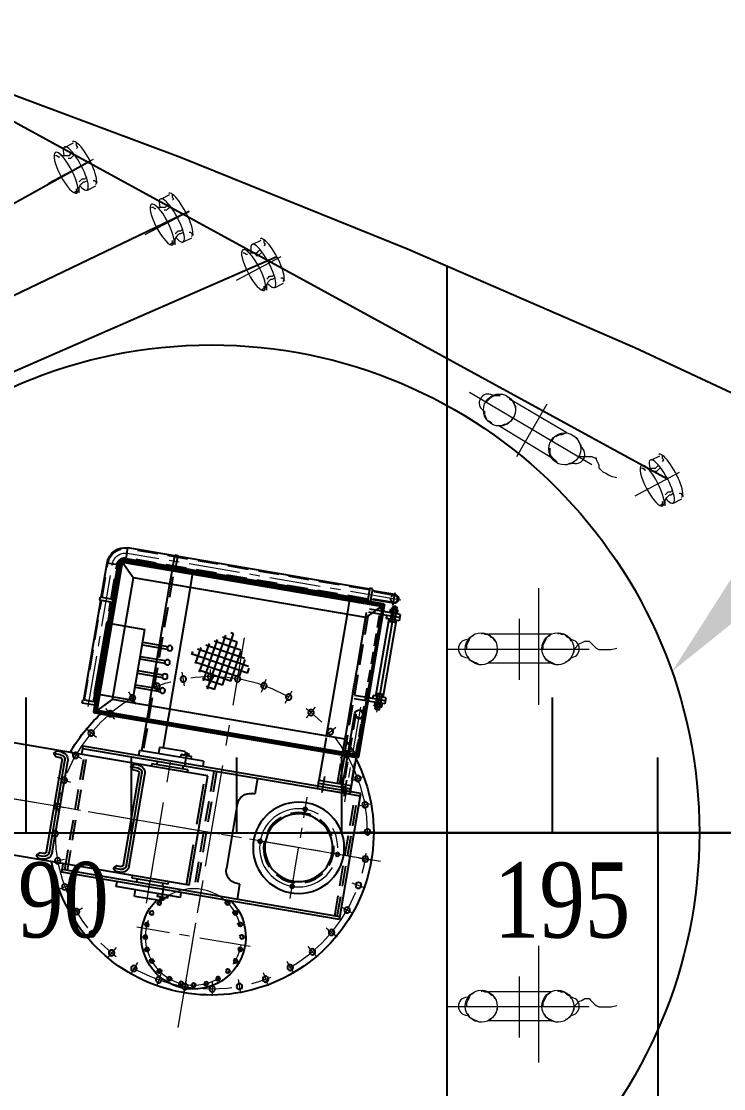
# Model space of a CAD drawing. Header units: millimetres. Extents: x -4 to 3776, y -4 to 4079.
# Drawn here: x 660.21 to 683.56, y 209.86 to 245.36 of the extents above; entities that cross this region are included whole.
import ezdxf
from ezdxf import colors
from ezdxf.entities.mleader import LeaderData, LeaderLine
from ezdxf.math import Vec2, Vec3

# ---------------------------------------------------------------- set-up
doc = ezdxf.new("R2010")
doc.units = ezdxf.units.MM
for name, pattern in [('ACAD_ISO04W100', [30, 24, -3, 0, -3]), ('CENTER', [2, 1.25, -0.25, 0.25, -0.25]), ('DASHDOT', [1, 0.5, -0.25, 0, -0.25]), ('DASHED', [0.75, 0.5, -0.25])]:
    doc.linetypes.add(name, pattern=pattern)
for name, color, linetype in [('1轮廓实线层', 7, 'Continuous'), ('2细线层', 4, 'Continuous'), ('4虚线层', 6, 'DASHED'), ('5剖面线层', 2, 'Continuous'), ('BK_kedu', 255, 'Continuous'), ('CENTER', 1, 'DASHDOT'), ('EDGE', 7, 'Continuous'), ('FP', 7, 'Continuous'), ('PDF_CHAINLOCKER', 7, 'Continuous'), ('PDF_FURN', 7, 'Continuous'), ('PDF_piece', 7, 'Continuous'), ('PDF_TEXT', 7, 'Continuous'), ('ROTATEDREFERENCEFRAME', 7, 'Continuous')]:
    doc.layers.add(name, color=color, linetype=linetype)
doc.layers.add('3中心线层', color=2, linetype='CENTER', lineweight=13)
doc.layers.add('刻度', color=3, linetype='ACAD_ISO04W100', lineweight=13)
doc.styles.add('ROMANC', font='ROMANC.shx', dxfattribs={"width": 0.8, "bigfont": 'HZDX.shx'})
doc.styles.get("Standard").update_dxf_attribs({"font": 'arial.ttf'})

# ---------------------------------------------------------------- blocks, each defined once
blk = doc.blocks.new('dfs')
at = {"layer": '5剖面线层'}
h = blk.add_hatch(dxfattribs=at)
h.set_pattern_fill('ANSI31', color=3, scale=3.18797e-05, style=0)
h.set_pattern_definition([(135, (-1338.20327465, -155.94543307), (7.1571966e-05, 7.1571966e-05), [])])
h.paths.add_polyline_path([(-1343.438, -153.262), (-1343.438, -153.281), (-1343.457, -153.281, -0.414214)])
h = blk.add_hatch(dxfattribs=at)
h.set_pattern_fill('ANSI31', color=3, scale=3.18797e-05, style=0)
h.set_pattern_definition([(45, (-1345.42696202, -155.94543307), (-7.1571966e-05, 7.1571966e-05), [])])
h.paths.add_polyline_path([(-1340.192, -153.262), (-1340.192, -153.281), (-1340.173, -153.281, 0.414214)])
h = blk.add_hatch(dxfattribs=at)
h.set_pattern_fill('ANSI37', color=3, scale=0.637594, angle=35.8214, style=0)
h.set_pattern_definition([(279.17856, (-1352.10149, -144.12499), (-0.0786788, -0.01271297), []), (189.17856, (-1352.10149, -144.12499), (-0.01271297, 0.0786788), [])])
h.paths.add_polyline_path([(-1341.517, -154.686), (-1341.98, -154.352), (-1341.681, -153.913), (-1341.218, -154.247)])
h = blk.add_hatch(dxfattribs=at)
h.set_pattern_fill('ANSI31', color=3, scale=3.18797e-05, style=0)
h.set_pattern_definition([(225, (-1338.20327465, -152.49039287), (7.1571966e-05, -7.1571966e-05), [])])
h.paths.add_polyline_path([(-1343.438, -155.174), (-1343.438, -155.155), (-1343.457, -155.155, 0.414214)])
h = blk.add_hatch(dxfattribs=at)
h.set_pattern_fill('ANSI31', color=3, scale=3.18797e-05, style=0)
h.set_pattern_definition([(315, (-1345.42696202, -152.49039287), (-7.1571966e-05, -7.1571966e-05), [])])
h.paths.add_polyline_path([(-1340.192, -155.174), (-1340.192, -155.155), (-1340.173, -155.155, -0.414214)])
at = {"color": 3}
for p, q in [((-1343.559, -153.128), (-1343.282, -153.128)), ((-1343.282, -153.102), (-1343.243, -153.102)), ((-1343.282, -153.262), (-1343.282, -153.102)), ((-1343.243, -153.102), (-1343.243, -153.262)), ((-1343.243, -153.115), (-1340.247, -153.115)), ((-1340.827, -153.102), (-1340.865, -153.102)), ((-1340.865, -153.115), (-1340.865, -153.102)), ((-1340.827, -153.115), (-1340.827, -153.102)), ((-1340.247, -153.249), (-1340.247, -153.115)), ((-1343.559, -153.236), (-1343.282, -153.236)), ((-1343.457, -153.281), (-1340.18, -153.281)), ((-1343.438, -153.262), (-1340.202, -153.262)), ((-1343.419, -153.3), (-1340.212, -153.3)), ((-1343.243, -153.249), (-1340.247, -153.249)), ((-1340.865, -153.262), (-1340.865, -153.249)), ((-1340.827, -153.262), (-1340.827, -153.249)), ((-1340.192, -153.281), (-1340.374, -153.462)), ((-1340.161, -153.765), (-1340.161, -153.335)), ((-1340.027, -153.335), (-1340.161, -153.335)), ((-1340.027, -153.765), (-1340.027, -153.335)), ((-1343.256, -153.462), (-1340.374, -153.462)), ((-1340.374, -154.973), (-1340.374, -153.462)), ((-1340.173, -153.765), (-1340.014, -153.765)), ((-1340.173, -153.803), (-1340.014, -153.803)), ((-1340.161, -155.04), (-1340.161, -153.803)), ((-1340.027, -155.04), (-1340.027, -153.803)), ((-1340.014, -153.803), (-1340.014, -153.765)), ((-1343.431, -155.595), (-1343.431, -154.645)), ((-1343.323, -155.595), (-1343.323, -154.645)), ((-1343.256, -154.973), (-1340.374, -154.973)), ((-1340.192, -155.155), (-1340.374, -154.973)), ((-1340.173, -155.04), (-1340.014, -155.04)), ((-1340.014, -155.079), (-1340.014, -155.04)), ((-1343.457, -155.155), (-1343.438, -155.155)), ((-1343.438, -155.155), (-1343.431, -155.149)), ((-1343.438, -155.155), (-1343.431, -155.155)), ((-1343.438, -155.174), (-1343.431, -155.174)), ((-1343.323, -155.136), (-1340.212, -155.136)), ((-1343.323, -155.155), (-1340.173, -155.155)), ((-1343.323, -155.174), (-1340.192, -155.174)), ((-1340.173, -155.079), (-1340.014, -155.079)), ((-1343.323, -155.525), (-1343.027, -155.525)), ((-1343.323, -155.563), (-1343.027, -155.563)), ((-1341.598, -155.531), (-1341.598, -155.595)), ((-1341.442, -155.531), (-1341.442, -155.499)), ((-1341.442, -155.531), (-1341.442, -155.499)), ((-1341.442, -155.499), (-1341.359, -155.499)), ((-1341.442, -155.499), (-1341.374, -155.499)), ((-1341.353, -155.452), (-1341.359, -155.458)), ((-1341.353, -155.452), (-1341.359, -155.458)), ((-1341.359, -155.458), (-1341.359, -155.496)), ((-1341.359, -155.458), (-1341.359, -155.496)), ((-1341.359, -155.496), (-1341.315, -155.496)), ((-1341.359, -155.496), (-1341.315, -155.496)), ((-1341.359, -155.499), (-1341.315, -155.499)), ((-1341.359, -155.499), (-1341.315, -155.499)), ((-1341.353, -155.452), (-1341.047, -155.452)), ((-1341.353, -155.496), (-1341.353, -155.499)), ((-1341.353, -155.496), (-1341.353, -155.499)), ((-1341.315, -155.531), (-1341.315, -155.496)), ((-1341.315, -155.531), (-1341.315, -155.496)), ((-1341.047, -155.452), (-1341.04, -155.458)), ((-1341.047, -155.452), (-1341.04, -155.458)), ((-1341.04, -155.458), (-1341.04, -155.531)), ((-1340.801, -155.531), (-1340.801, -155.595)), ((-1343.559, -157.159), (-1343.559, -155.597)), ((-1343.559, -155.597), (-1340.116, -155.597)), ((-1343.559, -155.629), (-1340.116, -155.629)), ((-1343.431, -155.627), (-1343.027, -155.627)), ((-1342.284, -155.629), (-1342.284, -155.82)), ((-1341.678, -157.054), (-1341.678, -155.699)), ((-1341.678, -155.699), (-1333.919, -155.699)), ((-1341.423, -155.667), (-1341.423, -155.699)), ((-1341.423, -155.667), (-1340.977, -155.667)), ((-1341.359, -155.629), (-1341.359, -155.667)), ((-1341.359, -155.659), (-1341.359, -155.667)), ((-1341.04, -155.629), (-1341.04, -155.667)), ((-1341.04, -155.659), (-1341.04, -155.667)), ((-1340.977, -155.667), (-1340.977, -155.699)), ((-1340.116, -155.699), (-1340.116, -155.597)), ((-1342.284, -155.82), (-1342.252, -155.82)), ((-1342.092, -155.979), (-1342.092, -156.776)), ((-1342.284, -156.936), (-1342.252, -156.936)), ((-1342.284, -156.936), (-1342.284, -157.127)), ((-1343.559, -157.127), (-1340.116, -157.127)), ((-1341.678, -157.054), (-1333.919, -157.054)), ((-1341.423, -157.085), (-1341.423, -157.054)), ((-1341.423, -157.085), (-1340.977, -157.085)), ((-1341.359, -157.093), (-1341.359, -157.085)), ((-1341.359, -157.127), (-1341.359, -157.085)), ((-1341.04, -157.093), (-1341.04, -157.085)), ((-1341.04, -157.127), (-1341.04, -157.085)), ((-1340.977, -157.085), (-1340.977, -157.054)), ((-1340.116, -157.159), (-1340.116, -157.054)), ((-1343.559, -157.159), (-1340.116, -157.159)), ((-1341.598, -157.221), (-1341.598, -157.157)), ((-1341.442, -157.221), (-1341.442, -157.253)), ((-1341.442, -157.221), (-1341.442, -157.253)), ((-1341.442, -157.253), (-1341.374, -157.253)), ((-1341.442, -157.253), (-1341.359, -157.253)), ((-1341.359, -157.253), (-1341.315, -157.253)), ((-1341.359, -157.253), (-1341.315, -157.253)), ((-1341.359, -157.256), (-1341.315, -157.256)), ((-1341.359, -157.294), (-1341.359, -157.256)), ((-1341.359, -157.256), (-1341.315, -157.256)), ((-1341.359, -157.294), (-1341.359, -157.256)), ((-1341.353, -157.256), (-1341.353, -157.253)), ((-1341.353, -157.256), (-1341.353, -157.253)), ((-1341.315, -157.221), (-1341.315, -157.256)), ((-1341.315, -157.221), (-1341.315, -157.256)), ((-1341.04, -157.294), (-1341.04, -157.221)), ((-1340.801, -157.221), (-1340.801, -157.157)), ((-1341.353, -157.301), (-1341.359, -157.294)), ((-1341.353, -157.301), (-1341.359, -157.294)), ((-1341.353, -157.301), (-1341.047, -157.301)), ((-1341.047, -157.301), (-1341.04, -157.294)), ((-1341.047, -157.301), (-1341.04, -157.294))]:
    blk.add_line(p, q, dxfattribs=at)
at = {"color": 3, "linetype": 'Continuous'}
for p, q in [((-1343.629, -153.345), (-1343.629, -153.31)), ((-1343.628, -153.348), (-1343.628, -153.357)), ((-1343.541, -153.348), (-1343.628, -153.348)), ((-1343.618, -153.307), (-1343.551, -153.307)), ((-1343.606, -153.274), (-1343.61, -153.278)), ((-1343.61, -153.278), (-1343.61, -153.434)), ((-1343.559, -153.278), (-1343.61, -153.278)), ((-1343.61, -153.348), (-1343.61, -153.357)), ((-1343.607, -153.345), (-1343.607, -153.31)), ((-1343.563, -153.274), (-1343.606, -153.274)), ((-1343.606, -153.274), (-1343.606, -153.402)), ((-1343.579, -153.274), (-1343.575, -153.278)), ((-1343.563, -153.274), (-1343.563, -153.402)), ((-1343.562, -153.345), (-1343.562, -153.31)), ((-1343.559, -153.278), (-1343.559, -153.434)), ((-1343.559, -153.348), (-1343.559, -153.357)), ((-1343.541, -153.348), (-1343.541, -153.357)), ((-1343.54, -153.345), (-1343.54, -153.31)), ((-1343.664, -153.357), (-1343.457, -153.357)), ((-1343.664, -153.357), (-1343.664, -153.434)), ((-1343.664, -153.395), (-1343.457, -153.395)), ((-1343.664, -153.434), (-1343.505, -153.434)), ((-1343.629, -153.434), (-1343.629, -153.462)), ((-1343.618, -153.466), (-1343.551, -153.466)), ((-1343.612, -153.357), (-1343.612, -153.434)), ((-1343.606, -153.402), (-1343.61, -153.406)), ((-1343.559, -153.406), (-1343.61, -153.406)), ((-1343.607, -153.434), (-1343.607, -153.462)), ((-1343.563, -153.402), (-1343.606, -153.402)), ((-1343.563, -153.402), (-1343.559, -153.406)), ((-1343.562, -153.434), (-1343.562, -153.462)), ((-1343.557, -153.357), (-1343.557, -153.434)), ((-1343.54, -153.434), (-1343.54, -153.462)), ((-1343.505, -153.395), (-1343.505, -153.434)), ((-1340.62, -154.938), (-1340.62, -154.062)), ((-1340.145, -154.062), (-1340.62, -154.062)), ((-1340.145, -154.938), (-1340.145, -154.062)), ((-1340.62, -154.221), (-1340.929, -154.221)), ((-1340.62, -154.253), (-1340.929, -154.253)), ((-1343.664, -154.39), (-1343.664, -154.467)), ((-1343.664, -154.39), (-1343.505, -154.39)), ((-1343.629, -154.39), (-1343.629, -154.361)), ((-1343.618, -154.358), (-1343.551, -154.358)), ((-1343.612, -154.467), (-1343.612, -154.39)), ((-1343.61, -154.546), (-1343.61, -154.39)), ((-1343.607, -154.39), (-1343.607, -154.361)), ((-1343.562, -154.39), (-1343.562, -154.361)), ((-1343.559, -154.546), (-1343.559, -154.39)), ((-1343.557, -154.467), (-1343.557, -154.39)), ((-1343.54, -154.39), (-1343.54, -154.361)), ((-1343.505, -154.39), (-1343.505, -154.428)), ((-1340.62, -154.396), (-1340.929, -154.396)), ((-1343.664, -154.428), (-1343.457, -154.428)), ((-1343.664, -154.467), (-1343.457, -154.467)), ((-1343.629, -154.479), (-1343.629, -154.514)), ((-1343.628, -154.476), (-1343.628, -154.467)), ((-1343.541, -154.476), (-1343.628, -154.476)), ((-1343.618, -154.517), (-1343.551, -154.517)), ((-1343.559, -154.418), (-1343.61, -154.418)), ((-1343.606, -154.422), (-1343.61, -154.418)), ((-1343.61, -154.476), (-1343.61, -154.467)), ((-1343.607, -154.479), (-1343.607, -154.514)), ((-1343.606, -154.549), (-1343.606, -154.422)), ((-1343.563, -154.422), (-1343.606, -154.422)), ((-1343.563, -154.422), (-1343.559, -154.418)), ((-1343.563, -154.549), (-1343.563, -154.422)), ((-1343.562, -154.479), (-1343.562, -154.514)), ((-1343.559, -154.476), (-1343.559, -154.467)), ((-1343.541, -154.476), (-1343.541, -154.467)), ((-1343.54, -154.479), (-1343.54, -154.514)), ((-1340.62, -154.428), (-1340.929, -154.428)), ((-1343.559, -154.546), (-1343.61, -154.546)), ((-1343.606, -154.549), (-1343.61, -154.546)), ((-1343.563, -154.549), (-1343.606, -154.549)), ((-1343.563, -154.549), (-1343.559, -154.546)), ((-1340.62, -154.572), (-1340.929, -154.572)), ((-1340.62, -154.604), (-1340.929, -154.604)), ((-1340.62, -154.747), (-1340.929, -154.747)), ((-1340.62, -154.779), (-1340.929, -154.779)), ((-1340.145, -154.938), (-1340.62, -154.938)), ((-1340.916, -156.942), (-1340.916, -155.81)), ((-1340.881, -156.942), (-1340.881, -155.81)), ((-1340.846, -156.942), (-1340.846, -155.81)), ((-1340.817, -155.711), (-1340.765, -155.711)), ((-1340.817, -155.782), (-1340.765, -155.782)), ((-1339.96, -156.942), (-1339.96, -155.81)), ((-1339.925, -156.942), (-1339.925, -155.81)), ((-1339.89, -156.942), (-1339.89, -155.81)), ((-1339.861, -155.711), (-1339.808, -155.711)), ((-1339.861, -155.782), (-1339.808, -155.782)), ((-1340.817, -156.971), (-1340.765, -156.971)), ((-1339.861, -156.971), (-1339.808, -156.971)), ((-1340.817, -157.041), (-1340.765, -157.041)), ((-1339.861, -157.041), (-1339.808, -157.041))]:
    blk.add_line(p, q, dxfattribs=at)
at = {"color": 3, "lineweight": 25}
for p, q in [((-1343.457, -155.155), (-1343.457, -153.281)), ((-1343.438, -155.174), (-1343.438, -153.262)), ((-1343.438, -153.281), (-1343.256, -153.462)), ((-1340.212, -155.136), (-1340.212, -153.3)), ((-1340.192, -155.174), (-1340.192, -153.268)), ((-1340.173, -155.155), (-1340.173, -153.29)), ((-1343.63, -154.39), (-1343.63, -153.434)), ((-1343.539, -154.39), (-1343.539, -153.434)), ((-1343.256, -154.973), (-1343.256, -153.462)), ((-1343.027, -154.973), (-1343.027, -153.462)), ((-1341.082, -154.973), (-1341.082, -153.462)), ((-1340.827, -154.973), (-1340.827, -153.462)), ((-1343.315, -155.032), (-1343.256, -154.973)), ((-1343.282, -155.174), (-1343.282, -155.525)), ((-1343.027, -155.174), (-1343.027, -155.525)), ((-1341.082, -155.174), (-1341.082, -155.452)), ((-1340.827, -155.174), (-1340.827, -155.531)), ((-1343.027, -155.595), (-1343.027, -155.525)), ((-1341.406, -155.491), (-1341.406, -155.474)), ((-1341.406, -155.491), (-1341.406, -155.474)), ((-1341.406, -155.491), (-1341.359, -155.491)), ((-1341.406, -155.491), (-1341.359, -155.491)), ((-1341.378, -155.491), (-1341.403, -155.491)), ((-1341.403, -155.491), (-1341.403, -155.499)), ((-1341.378, -155.491), (-1341.403, -155.491)), ((-1341.403, -155.491), (-1341.403, -155.499)), ((-1341.403, -155.499), (-1341.378, -155.499)), ((-1341.403, -155.499), (-1341.378, -155.499)), ((-1341.378, -155.471), (-1341.399, -155.471)), ((-1341.378, -155.471), (-1341.399, -155.471)), ((-1341.392, -155.491), (-1341.392, -155.474)), ((-1341.392, -155.491), (-1341.392, -155.474)), ((-1341.378, -155.499), (-1341.383, -155.491)), ((-1341.378, -155.499), (-1341.383, -155.491)), ((-1341.359, -155.471), (-1341.378, -155.471)), ((-1341.359, -155.471), (-1341.378, -155.471)), ((-1341.378, -155.491), (-1341.359, -155.491)), ((-1341.378, -155.491), (-1341.374, -155.499)), ((-1341.378, -155.491), (-1341.359, -155.491)), ((-1341.378, -155.491), (-1341.374, -155.499)), ((-1341.364, -155.491), (-1341.364, -155.474)), ((-1341.364, -155.491), (-1341.364, -155.474)), ((-1340.817, -155.747), (-1340.729, -155.747)), ((-1339.861, -155.747), (-1339.773, -155.747)), ((-1340.817, -157.006), (-1340.729, -157.006)), ((-1339.861, -157.006), (-1339.773, -157.006)), ((-1341.406, -157.261), (-1341.406, -157.278)), ((-1341.406, -157.261), (-1341.359, -157.261)), ((-1341.406, -157.261), (-1341.406, -157.278)), ((-1341.406, -157.261), (-1341.359, -157.261)), ((-1341.403, -157.261), (-1341.403, -157.253)), ((-1341.403, -157.253), (-1341.378, -157.253)), ((-1341.403, -157.261), (-1341.403, -157.253)), ((-1341.403, -157.253), (-1341.378, -157.253)), ((-1341.378, -157.261), (-1341.403, -157.261)), ((-1341.378, -157.261), (-1341.403, -157.261)), ((-1341.392, -157.261), (-1341.392, -157.278)), ((-1341.392, -157.261), (-1341.392, -157.278)), ((-1341.378, -157.253), (-1341.383, -157.261)), ((-1341.378, -157.253), (-1341.383, -157.261)), ((-1341.378, -157.261), (-1341.374, -157.253)), ((-1341.378, -157.261), (-1341.374, -157.253)), ((-1341.378, -157.261), (-1341.359, -157.261)), ((-1341.378, -157.261), (-1341.359, -157.261)), ((-1341.364, -157.261), (-1341.364, -157.278)), ((-1341.364, -157.261), (-1341.364, -157.278)), ((-1341.378, -157.282), (-1341.399, -157.282)), ((-1341.378, -157.282), (-1341.399, -157.282)), ((-1341.359, -157.282), (-1341.378, -157.282)), ((-1341.359, -157.282), (-1341.378, -157.282))]:
    blk.add_line(p, q, dxfattribs=at)
at = {"color": 4, "lineweight": 25}
blk.add_line((-1343.584, -153.466), (-1343.584, -154.358), dxfattribs=at)
at = {"color": 3, "lineweight": -3, "ltscale": 0.5}
for p, q in [((-1341.598, -155.531), (-1340.801, -155.531)), ((-1341.598, -157.221), (-1340.801, -157.221))]:
    blk.add_line(p, q, dxfattribs=at)
at = {"color": 3, "linetype": 'Continuous'}
for points in [[(-1343.629, -153.31, -0.288675), (-1343.607, -153.31, -0.144338), (-1343.562, -153.31, -0.288675), (-1343.54, -153.31, -0.551982)], [(-1343.629, -153.345, 0.288675), (-1343.607, -153.345, 0.144338), (-1343.562, -153.345, 0.288675), (-1343.54, -153.345, 0.551982)], [(-1343.629, -153.462, 0.288675), (-1343.607, -153.462, 0.144338), (-1343.562, -153.462, 0.288675), (-1343.54, -153.462, 0.551982)], [(-1343.629, -154.361, -0.288675), (-1343.607, -154.361, -0.144338), (-1343.562, -154.361, -0.288675), (-1343.54, -154.361, -0.551982)], [(-1343.629, -154.479, -0.288675), (-1343.607, -154.479, -0.144338), (-1343.562, -154.479, -0.288675), (-1343.54, -154.479, -0.551982)], [(-1343.629, -154.514, 0.288675), (-1343.607, -154.514, 0.144338), (-1343.562, -154.514, 0.288675), (-1343.54, -154.514, 0.551982)]]:
    blk.add_lwpolyline(points, format="xyb", dxfattribs=at)
for points in [[(-1340.729, -155.747), (-1340.765, -155.711)], [(-1340.765, -155.782), (-1340.729, -155.747)], [(-1339.773, -155.747), (-1339.808, -155.711)], [(-1339.808, -155.782), (-1339.773, -155.747)], [(-1340.765, -156.971), (-1340.729, -157.006)], [(-1340.729, -157.006), (-1340.765, -157.041)], [(-1339.808, -156.971), (-1339.773, -157.006)], [(-1339.773, -157.006), (-1339.808, -157.041)]]:
    blk.add_lwpolyline(points, dxfattribs=at)
for centre in [(-1340.957, -154.237), (-1340.957, -154.412), (-1340.957, -154.588), (-1340.957, -154.763)]:
    blk.add_circle(centre, 0.0319, dxfattribs=at)
at = {"color": 3}
for centre, radius in [((-1343.491, -155.421), 0.0351), ((-1340.184, -155.421), 0.0351), ((-1343.632, -155.723), 0.0351), ((-1342.921, -156.378), 0.558), ((-1343.718, -156.045), 0.0351), ((-1342.921, -156.378), 0.414), ((-1343.747, -156.376), 0.0351), ((-1343.718, -156.708), 0.0351), ((-1343.632, -157.029), 0.0351), ((-1343.491, -157.331), 0.0351), ((-1340.184, -157.331), 0.0351), ((-1343.3, -157.604), 0.0351), ((-1340.375, -157.604), 0.0351), ((-1343.065, -157.839), 0.0351), ((-1340.61, -157.839), 0.0351), ((-1342.792, -158.03), 0.0351), ((-1340.883, -158.03), 0.0351), ((-1342.491, -158.171), 0.0351), ((-1341.184, -158.171), 0.0351)]:
    blk.add_circle(centre, radius, dxfattribs=at)
at = {"color": 3, "ltscale": 2}
for centre in [(-1342.921, -155.9), (-1343.4, -156.378), (-1342.443, -156.378), (-1342.921, -156.856)]:
    blk.add_circle(centre, 0.0223, dxfattribs=at)
at = {"color": 3, "lineweight": 25}
for centre, radius, start, end in [((-1343.559, -153.182), 0.0542, 90, 270), ((-1343.377, -154.645), 0.0542, 0, 180), ((-1341.399, -155.48), 0.00956, 42.8267, 137.1733), ((-1341.399, -155.48), 0.00956, 42.8267, 137.1733), ((-1341.378, -155.504), 0.0336, 65.3704, 114.6296), ((-1341.378, -155.504), 0.0336, 65.3704, 114.6296), ((-1341.357, -155.48), 0.00956, 101.4858, 137.1733), ((-1341.357, -155.48), 0.00956, 101.4858, 137.1733), ((-1341.399, -157.272), 0.00956, 222.8267, 317.1733), ((-1341.399, -157.272), 0.00956, 222.8267, 317.1733), ((-1341.378, -157.248), 0.0336, 245.3704, 294.6296), ((-1341.378, -157.248), 0.0336, 245.3704, 294.6296), ((-1341.357, -157.272), 0.00956, 222.8267, 258.5142), ((-1341.357, -157.272), 0.00956, 222.8267, 258.5142)]:
    blk.add_arc(centre, radius, start, end, dxfattribs=at)
at = {"color": 3}
for centre, radius, start, end in [((-1340.247, -153.335), 0.22, 0, 90), ((-1343.438, -153.281), 0.0191, 90, 180), ((-1340.247, -153.335), 0.0861, 0, 90), ((-1343.438, -155.155), 0.0191, 180, 270), ((-1341.837, -156.376), 1.985, 19.9601, 37.2736), ((-1340.192, -155.155), 0.0191, 270, 0), ((-1341.837, -156.376), 1.985, 143.438, 340.0403), ((-1342.252, -155.979), 0.159, 0, 90), ((-1342.252, -156.776), 0.159, 270, 0), ((-1341.837, -157.669), 0.638, 126.8699, 35.2749)]:
    blk.add_arc(centre, radius, start, end, dxfattribs=at)
at = {"color": 3, "linetype": 'Continuous'}
for centre, radius, start, end in [((-1340.817, -155.81), 0.0989, 90, 180), ((-1340.817, -155.81), 0.0638, 90, 180), ((-1340.817, -155.81), 0.0287, 90, 180), ((-1339.861, -155.81), 0.0989, 90, 180), ((-1339.861, -155.81), 0.0638, 90, 180), ((-1339.861, -155.81), 0.0287, 90, 180), ((-1340.817, -156.942), 0.0989, 180, 270), ((-1340.817, -156.942), 0.0638, 180, 270), ((-1340.817, -156.942), 0.0287, 180, 270), ((-1339.861, -156.942), 0.0989, 180, 270), ((-1339.861, -156.942), 0.0638, 180, 270), ((-1339.861, -156.942), 0.0287, 180, 270)]:
    blk.add_arc(centre, radius, start, end, dxfattribs=at)
at = {"layer": '1轮廓实线层', "color": 3, "lineweight": 25}
for centre in [(-1342.177, -157.188), (-1342.29, -157.293), (-1341.357, -157.329), (-1342.372, -157.423), (-1341.285, -157.465), (-1342.418, -157.57), (-1341.251, -157.615), (-1342.424, -157.723), (-1341.257, -157.768), (-1342.39, -157.873), (-1341.303, -157.915), (-1342.318, -158.009), (-1341.385, -158.045), (-1342.214, -158.122), (-1342.084, -158.204), (-1341.497, -158.149), (-1341.937, -158.249), (-1341.783, -158.255), (-1341.633, -158.221)]:
    blk.add_circle(centre, 0.0223, dxfattribs=at)
at = {"layer": '2细线层', "color": 3, "lineweight": 25}
for centre, start, end in [((-1342.29, -157.293), 331.5605, 243.5366), ((-1342.177, -157.188), 316.5605, 228.5366), ((-1342.372, -157.423), 346.5605, 258.5366), ((-1341.357, -157.329), 226.5605, 138.5366), ((-1341.285, -157.465), 211.5605, 123.5366), ((-1342.418, -157.57), 1.5605, 273.5366), ((-1341.251, -157.615), 196.5605, 108.5366), ((-1342.424, -157.723), 16.5605, 288.5366), ((-1341.257, -157.768), 181.5605, 93.5366), ((-1342.39, -157.873), 31.5605, 303.5366), ((-1341.303, -157.915), 166.5605, 78.5366), ((-1342.318, -158.009), 46.5605, 318.5366), ((-1341.385, -158.045), 151.5605, 63.5366), ((-1342.214, -158.122), 61.5605, 333.5366), ((-1342.084, -158.204), 76.5605, 348.5366), ((-1341.497, -158.149), 136.5605, 48.5366), ((-1341.937, -158.249), 91.5605, 3.5366), ((-1341.783, -158.255), 106.5605, 18.5366), ((-1341.633, -158.221), 121.5605, 33.5366)]:
    blk.add_arc(centre, 0.0255, start, end, dxfattribs=at)
at = {"layer": '3中心线层', "color": 4, "ltscale": 0.5}
for p, q in [((-1343.643, -153.182), (-1340.247, -153.182)), ((-1343.584, -154.581), (-1343.584, -153.255)), ((-1340.094, -155.109), (-1340.094, -153.335)), ((-1343.377, -154.554), (-1343.377, -155.73)), ((-1342.921, -157.005), (-1342.921, -155.75)), ((-1343.937, -156.376), (-1339.25, -156.376)), ((-1341.837, -158.37), (-1341.837, -156.968)), ((-1342.539, -157.669), (-1341.136, -157.669))]:
    blk.add_line(p, q, dxfattribs=at)
at = {"layer": '3中心线层', "color": 4}
for p, q in [((-1341.837, -158.792), (-1341.837, -153.96)), ((-1340.44, -155.204), (-1340.309, -155.094)), ((-1340.258, -155.464), (-1340.109, -155.378)), ((-1343.713, -156.376), (-1303.814, -156.376))]:
    blk.add_line(p, q, dxfattribs=at)
at = {"layer": '3中心线层', "color": 3}
for p, q in [((-1341.837, -154.552), (-1341.837, -154.381)), ((-1342.461, -154.662), (-1342.52, -154.501)), ((-1342.154, -154.58), (-1342.184, -154.411)), ((-1341.521, -154.58), (-1341.491, -154.411)), ((-1341.214, -154.662), (-1341.155, -154.501)), ((-1342.749, -154.797), (-1342.835, -154.648)), ((-1340.926, -154.797), (-1340.84, -154.648)), ((-1343.01, -154.979), (-1343.12, -154.848)), ((-1340.665, -154.979), (-1340.555, -154.848)), ((-1343.235, -155.204), (-1343.366, -155.094)), ((-1343.417, -155.464), (-1343.566, -155.378)), ((-1341.2, -157.359), (-1341.2, -155.37)), ((-1343.551, -155.752), (-1343.713, -155.694)), ((-1340.124, -155.752), (-1339.962, -155.694)), ((-1343.633, -156.059), (-1343.803, -156.03)), ((-1340.041, -156.059), (-1339.872, -156.03)), ((-1343.661, -156.376), (-1343.833, -156.376)), ((-1340.014, -156.376), (-1339.842, -156.376)), ((-1343.633, -156.693), (-1343.803, -156.723)), ((-1340.041, -156.693), (-1339.872, -156.723)), ((-1343.551, -157), (-1343.713, -157.059)), ((-1341.2, -157.173), (-1341.2, -156.924)), ((-1340.124, -157), (-1339.962, -157.059)), ((-1343.417, -157.288), (-1343.566, -157.374)), ((-1340.258, -157.288), (-1340.109, -157.374)), ((-1343.235, -157.548), (-1343.366, -157.659)), ((-1340.44, -157.548), (-1340.309, -157.659)), ((-1343.01, -157.773), (-1343.12, -157.905)), ((-1340.665, -157.773), (-1340.555, -157.905)), ((-1342.749, -157.956), (-1342.835, -158.104)), ((-1340.926, -157.956), (-1340.84, -158.104)), ((-1342.461, -158.09), (-1342.52, -158.251)), ((-1342.154, -158.172), (-1342.184, -158.341)), ((-1341.521, -158.172), (-1341.491, -158.341)), ((-1341.214, -158.09), (-1341.155, -158.251)), ((-1341.837, -158.2), (-1341.837, -158.372))]:
    blk.add_line(p, q, dxfattribs=at)
at = {"layer": '3中心线层', "color": 4, "lineweight": 25, "ltscale": 0.5}
blk.add_line((-1343.361, -155.662), (-1343.361, -155.464), dxfattribs=at)
at = {"layer": '3中心线层', "color": 3, "lineweight": 25, "ltscale": 0.5}
for p, q in [((-1343.09, -155.662), (-1343.09, -155.464)), ((-1341.378, -155.457), (-1341.378, -155.625)), ((-1341.378, -157.295), (-1341.378, -157.128))]:
    blk.add_line(p, q, dxfattribs=at)
at = {"layer": '3中心线层', "color": 4}
for centre, radius in [((-1341.837, -156.376), 1.91), ((-1342.921, -156.378), 0.478), ((-1341.837, -157.669), 0.59)]:
    blk.add_circle(centre, radius, dxfattribs=at)
at = {"layer": '3中心线层', "color": 4, "ltscale": 0.5}
blk.add_arc((-1340.247, -153.335), 0.153, 0, 90, dxfattribs=at)
at = {"layer": '3中心线层', "color": 3}
for centre, start, end in [((-1342.921, -155.9), 270, 181.5281), ((-1343.4, -156.378), 0, 271.5281), ((-1342.443, -156.378), 180, 91.5281), ((-1342.921, -156.856), 90, 1.5281)]:
    blk.add_arc(centre, 0.0255, start, end, dxfattribs=at)
at = {"layer": '4虚线层', "color": 3, "ltscale": 0.5}
for p, q in [((-1343.559, -153.138), (-1343.282, -153.138)), ((-1343.243, -153.125), (-1340.247, -153.125)), ((-1340.865, -153.249), (-1340.865, -153.115)), ((-1340.827, -153.249), (-1340.827, -153.115)), ((-1343.559, -153.226), (-1343.282, -153.226)), ((-1343.282, -155.171), (-1343.282, -153.281)), ((-1343.256, -155.525), (-1343.256, -153.281)), ((-1343.243, -153.238), (-1340.247, -153.238)), ((-1343.027, -153.462), (-1343.027, -153.281)), ((-1341.082, -153.462), (-1341.082, -153.281)), ((-1340.852, -155.495), (-1340.852, -153.281)), ((-1340.827, -153.462), (-1340.827, -153.281)), ((-1340.202, -153.262), (-1340.192, -153.262)), ((-1340.192, -153.268), (-1340.192, -153.262)), ((-1340.18, -153.281), (-1340.173, -153.281)), ((-1340.173, -153.29), (-1340.173, -153.281)), ((-1340.15, -153.765), (-1340.15, -153.335)), ((-1340.037, -153.765), (-1340.037, -153.335)), ((-1343.457, -153.357), (-1343.282, -153.357)), ((-1343.457, -153.395), (-1343.282, -153.395)), ((-1340.15, -155.04), (-1340.15, -153.803)), ((-1340.037, -155.04), (-1340.037, -153.803)), ((-1343.457, -154.428), (-1343.282, -154.428)), ((-1343.457, -154.467), (-1343.282, -154.467)), ((-1343.027, -154.994), (-1343.027, -155.161)), ((-1341.082, -154.973), (-1341.082, -155.174)), ((-1340.827, -154.973), (-1340.827, -155.174)), ((-1343.527, -157.127), (-1343.527, -155.629)), ((-1343.495, -157.127), (-1343.495, -155.629)), ((-1341.774, -155.629), (-1341.774, -157.127)), ((-1341.742, -155.629), (-1341.742, -157.127)), ((-1340.18, -157.127), (-1340.18, -155.629)), ((-1340.148, -157.127), (-1340.148, -155.629))]:
    blk.add_line(p, q, dxfattribs=at)
at = {"layer": '4虚线层', "color": 3, "ltscale": 0.3}
for p, q in [((-1343.419, -155.136), (-1343.419, -153.3)), ((-1343.431, -155.149), (-1343.315, -155.032)), ((-1343.431, -155.155), (-1343.323, -155.155)), ((-1343.431, -155.174), (-1343.323, -155.174)), ((-1343.419, -155.136), (-1343.323, -155.136)), ((-1343.425, -155.525), (-1343.323, -155.525)), ((-1343.425, -155.627), (-1343.425, -155.525)), ((-1343.425, -155.563), (-1343.323, -155.563)), ((-1343.431, -155.627), (-1343.431, -155.595)), ((-1343.323, -155.627), (-1343.323, -155.595)), ((-1343.027, -155.627), (-1343.027, -155.595))]:
    blk.add_line(p, q, dxfattribs=at)
at = {"layer": '4虚线层', "color": 3, "ltscale": 0.4}
for p, q in [((-1343.42, -154.645), (-1343.42, -155.627)), ((-1343.334, -154.645), (-1343.334, -155.627))]:
    blk.add_line(p, q, dxfattribs=at)
at = {"layer": '4虚线层', "color": 3}
blk.add_line((-1341.646, -157.054), (-1341.646, -155.699), dxfattribs=at)
at = {"layer": '4虚线层', "color": 3, "ltscale": 0.5}
for centre, radius in [((-1343.559, -153.182), 0.0438), ((-1342.921, -156.378), 0.43), ((-1342.169, -158.257), 0.0351), ((-1341.837, -158.286), 0.0351), ((-1341.506, -158.257), 0.0351)]:
    blk.add_circle(centre, radius, dxfattribs=at)
at = {"layer": '4虚线层', "color": 3}
for centre in [(-1342.169, -154.496), (-1341.837, -154.467), (-1341.506, -154.496), (-1342.491, -154.582), (-1341.184, -154.582), (-1342.792, -154.722), (-1340.883, -154.722), (-1343.065, -154.913), (-1340.61, -154.913), (-1343.3, -155.149), (-1340.375, -155.149), (-1340.043, -155.723), (-1339.957, -156.045), (-1339.928, -156.376), (-1339.957, -156.708), (-1340.043, -157.029)]:
    blk.add_circle(centre, 0.0351, dxfattribs=at)
at = {"layer": '4虚线层', "color": 3, "ltscale": 0.4}
blk.add_circle((-1343.377, -154.645), 0.043, dxfattribs=at)
at = {"layer": '4虚线层', "color": 3, "ltscale": 0.5}
for centre, radius in [((-1340.247, -153.335), 0.21), ((-1340.247, -153.335), 0.0964), ((-1340.192, -153.281), 0.0191)]:
    blk.add_arc(centre, radius, 0, 90, dxfattribs=at)
at = {"layer": '4虚线层', "color": 3, "ltscale": 0.3}
blk.add_arc((-1343.377, -154.645), 0.0542, 180, 0, dxfattribs=at)
at = {"layer": 'CENTER', "color": 3}
blk.add_line((-1343.559, -153.262), (-1343.559, -153.102), dxfattribs=at)
blk = doc.blocks.new('BK_0.7')
at = {"color": 4, "lineweight": 25}
for p, q in [((0, 0), (0, 4.414)), ((17.5, 0), (17.5, 4.5)), ((3.5, 0), (3.5, 2.5)), ((7, 0), (7, 2.5)), ((10.5, 0), (10.5, 2.511)), ((14, 0), (14, 2.5)), ((0, 0), (3.5, 0)), ((3.5, 0), (7, 0)), ((7, 0), (10.5, 0)), ((10.5, 0), (14, 0)), ((14, 0), (17.5, 0))]:
    blk.add_line(p, q, dxfattribs=at)
blk = doc.blocks.new('*U374')
at = {"layer": '刻度', "color": 4, "lineweight": 25}
blk.add_blockref('BK_0.7', (-8.75, -2.25), dxfattribs=at)
blk = doc.blocks.new('*U375')
at = {"layer": '刻度', "color": 0, "linetype": 'ByBlock', "lineweight": -2, "transparency": 16777216}
for p in [(542.5, 0), (560, 0)]:
    blk.add_blockref('*U374', p, dxfattribs=at)

msp = doc.modelspace()

# ---------------------------------------------------------------- linework, layer by layer
at = {"color": 4, "lineweight": 25}
for p, q in [((657.079, 243.603), (681.694, 230.15)), ((662.499, 240.715), (641.822, 229.212)), ((665.792, 239.044), (645.162, 229.114)), ((668.71, 237.529), (648.983, 228.91)), ((674.372, 199.535), (674.372, 237.214))]:
    msp.add_line(p, q, dxfattribs=at)
at = {"color": 217, "lineweight": 25, "true_color": 0x93278f}
msp.add_circle((666.529, 218.374), 16.227, dxfattribs=at)
at = {"layer": 'EDGE', "color": 0, "lineweight": 25}
msp.add_lwpolyline([(711.928, 218.374), (703.845, 222.909), (695.961, 227.09), (688.23, 230.945), (680.607, 234.503), (673.047, 237.79), (665.504, 240.834), (657.933, 243.662), (650.289, 246.302), (642.528, 248.78), (634.646, 251.112), (626.665, 253.304), (618.61, 255.363), (610.504, 257.293), (602.371, 259.102), (594.233, 260.793), (586.112, 262.36), (578.028, 263.799), (569.999, 265.101), (562.046, 266.261)], dxfattribs=at)
at = {"layer": 'EDGE', "color": 29}
for points in [[(428.943, 218.374), (490.03, 218.374), (518.175, 218.374), (541.31, 218.374), (564.444, 218.374), (580.872, 218.374), (600.426, 218.374), (607.118, 218.374), (613.374, 218.374), (619.629, 218.374), (625.885, 218.374), (632.141, 218.374), (638.396, 218.374), (644.652, 218.374), (650.907, 218.374), (657.163, 218.374), (663.418, 218.374), (669.64, 218.374)], [(428.943, 218.374), (490.03, 218.374), (518.175, 218.374), (541.31, 218.374), (564.444, 218.374), (580.872, 218.374), (600.426, 218.374), (607.118, 218.374), (613.374, 218.374), (619.629, 218.374), (625.885, 218.374), (632.141, 218.374), (638.396, 218.374), (644.652, 218.374), (650.907, 218.374), (657.163, 218.374), (663.418, 218.374), (669.64, 218.374)], [(684.794, 218.374), (681.02, 218.374), (677.23, 218.374), (673.437, 218.374), (669.64, 218.374)], [(684.794, 218.374), (681.02, 218.374), (677.23, 218.374), (673.437, 218.374), (669.64, 218.374)]]:
    msp.add_lwpolyline(points, dxfattribs=at)
at = {"layer": 'FP', "color": 4}
msp.add_lwpolyline([(675.282, 218.374), (682.662, 218.374), (692.967, 218.374), (701.984, 218.374), (709.679, 218.374), (716.017, 218.374), (720.975, 218.374), (724.184, 218.374), (724.53, 218.374), (724.587, 218.374)], dxfattribs=at)
at = {"layer": 'PDF_CHAINLOCKER', "lineweight": 0}
for points in [[(677.424, 222.624), (677.424, 226.508)], [(677.424, 210.729), (677.424, 214.613)]]:
    msp.add_lwpolyline(points, dxfattribs=at)
at = {"layer": 'PDF_FURN', "lineweight": 0}
for points in [[(661.673, 241.183), (661.95, 241.322)], [(662.043, 241.137), (662.089, 241.183), (662.043, 241.229), (662.043, 241.322)], [(662.598, 240.767), (661.118, 239.981)], [(661.349, 240.906), (661.396, 240.906), (661.442, 240.86), (661.488, 240.86)], [(661.442, 240.998), (661.534, 240.906), (661.627, 240.906), (661.673, 240.906), (661.719, 240.906), (661.812, 240.906), (661.858, 240.952), (661.904, 240.998)], [(661.627, 240.813), (661.627, 240.813)], [(661.765, 240.813), (661.812, 240.813), (661.858, 240.813), (661.904, 240.86), (661.95, 240.906)], [(662.043, 240.998), (662.043, 240.998)], [(662.135, 240.027), (662.182, 240.073), (662.228, 240.12), (662.32, 240.12), (662.367, 240.166)], [(662.135, 239.657), (662.135, 239.796), (662.135, 239.842), (662.182, 239.935), (662.228, 239.981), (662.274, 240.027), (662.32, 240.027), (662.413, 240.073)], [(662.505, 240.12), (662.505, 240.12)], [(662.598, 240.073), (662.644, 240.073), (662.69, 240.027), (662.736, 239.981)], [(661.997, 239.657), (661.997, 239.704), (662.043, 239.704), (662.043, 239.796)], [(661.997, 239.657), (661.997, 239.657)], [(662.089, 239.935), (662.089, 239.935)], [(662.413, 239.75), (662.69, 239.889)], [(664.867, 239.46), (665.144, 239.599)], [(665.237, 239.414), (665.283, 239.46), (665.237, 239.506), (665.237, 239.599)], [(665.792, 239.044), (664.312, 238.258)], [(664.543, 239.183), (664.59, 239.183), (664.636, 239.136), (664.682, 239.136)], [(664.636, 239.275), (664.728, 239.183), (664.821, 239.183), (664.867, 239.183), (664.913, 239.183), (665.006, 239.183), (665.052, 239.229), (665.098, 239.275)], [(664.821, 239.09), (664.821, 239.09)], [(664.96, 239.09), (665.006, 239.09), (665.052, 239.09), (665.098, 239.136), (665.144, 239.183)], [(665.237, 239.275), (665.237, 239.275)], [(665.283, 238.212), (665.283, 238.212)], [(665.329, 238.304), (665.376, 238.35), (665.422, 238.397), (665.514, 238.397), (665.561, 238.443)], [(665.329, 237.934), (665.329, 238.073), (665.329, 238.119), (665.376, 238.212), (665.422, 238.258), (665.468, 238.304), (665.514, 238.304), (665.607, 238.35)], [(665.699, 238.397), (665.699, 238.397)], [(665.792, 238.35), (665.838, 238.35), (665.884, 238.304), (665.931, 238.258)], [(665.191, 237.934), (665.191, 237.98), (665.237, 237.98), (665.237, 238.073)], [(665.191, 237.934), (665.191, 237.934)], [(665.607, 238.027), (665.884, 238.165)], [(667.911, 237.947), (668.188, 238.085)], [(668.281, 237.9), (668.327, 237.947), (668.281, 237.993), (668.281, 238.085)], [(668.836, 237.531), (667.356, 236.744)], [(667.587, 237.669), (667.633, 237.669), (667.68, 237.623), (667.726, 237.623)], [(667.68, 237.762), (667.772, 237.669), (667.865, 237.669), (667.911, 237.669), (667.957, 237.669), (668.05, 237.669), (668.096, 237.715), (668.142, 237.762)], [(667.865, 237.577), (667.865, 237.577)], [(668.003, 237.577), (668.05, 237.577), (668.096, 237.577), (668.142, 237.623), (668.188, 237.669)], [(668.281, 237.762), (668.281, 237.762)], [(668.373, 236.791), (668.419, 236.837), (668.466, 236.883), (668.558, 236.883), (668.604, 236.929)], [(668.373, 236.421), (668.373, 236.56), (668.373, 236.606), (668.419, 236.698), (668.466, 236.744), (668.512, 236.791), (668.558, 236.791), (668.651, 236.837)], [(668.743, 236.883), (668.743, 236.883)], [(668.836, 236.837), (668.882, 236.837), (668.928, 236.791), (668.974, 236.744)], [(668.235, 236.421), (668.235, 236.467), (668.281, 236.467), (668.281, 236.56)], [(668.327, 236.698), (668.327, 236.698)], [(668.651, 236.513), (668.928, 236.652)], [(668.235, 236.421), (668.235, 236.421)], [(681.161, 230.775), (681.438, 230.913)], [(681.531, 230.728), (681.577, 230.775), (681.531, 230.821), (681.531, 230.913)], [(680.837, 230.497), (680.884, 230.497), (680.93, 230.451), (680.976, 230.451)], [(680.93, 230.59), (681.022, 230.497), (681.115, 230.497), (681.161, 230.497), (681.207, 230.497), (681.3, 230.497), (681.346, 230.543), (681.392, 230.59)], [(681.115, 230.405), (681.115, 230.405)], [(681.253, 230.405), (681.3, 230.405), (681.346, 230.405), (681.392, 230.451), (681.438, 230.497)], [(681.531, 230.59), (681.531, 230.59)], [(682.086, 230.358), (680.606, 229.572)], [(681.623, 229.619), (681.67, 229.665), (681.716, 229.711), (681.808, 229.711), (681.855, 229.757)], [(681.993, 229.711), (681.993, 229.711)], [(681.485, 229.249), (681.485, 229.295), (681.531, 229.295), (681.531, 229.387)], [(681.577, 229.526), (681.577, 229.526)], [(681.623, 229.249), (681.623, 229.387), (681.623, 229.434), (681.67, 229.526), (681.716, 229.572), (681.762, 229.619), (681.808, 229.619), (681.901, 229.665)], [(681.901, 229.341), (682.178, 229.48)], [(682.086, 229.665), (682.132, 229.665), (682.178, 229.619), (682.224, 229.572)], [(681.485, 229.249), (681.485, 229.249)]]:
    msp.add_lwpolyline(points, dxfattribs=at)
for centre in [(659.88, 239.379), (663.074, 237.656), (666.118, 236.142), (679.368, 228.97)]:
    msp.add_arc(centre, 2.94, 20.1017, 36.1832, dxfattribs=at)
for points in [[(662.253, 241.114), (662.101, 241.316), (661.97, 241.411), (661.911, 241.361)], [(661.88, 240.425), (661.684, 240.798), (661.443, 241.057), (661.341, 241.003)], [(661.742, 241.166), (661.614, 241.24), (661.568, 241.136), (661.624, 240.901)], [(662.205, 240.562), (662.052, 240.853), (661.869, 241.091), (661.742, 241.166)], [(661.341, 241.003), (661.239, 240.95), (661.316, 240.604), (661.512, 240.231)], [(662.051, 239.653), (662.153, 239.706), (662.076, 240.052), (661.88, 240.425)], [(662.438, 239.84), (662.45, 239.986), (662.357, 240.271), (662.205, 240.562)], [(662.674, 239.935), (662.741, 239.97), (662.728, 240.144), (662.641, 240.389)], [(661.512, 240.231), (661.708, 239.858), (661.949, 239.599), (662.051, 239.653)], [(662.152, 239.896), (662.314, 239.716), (662.427, 239.694), (662.438, 239.84)], [(665.447, 239.391), (665.295, 239.593), (665.164, 239.688), (665.105, 239.638)], [(664.535, 239.28), (664.433, 239.226), (664.51, 238.881), (664.706, 238.508)], [(665.074, 238.701), (664.878, 239.074), (664.637, 239.333), (664.535, 239.28)], [(664.936, 239.442), (664.808, 239.517), (664.762, 239.412), (664.818, 239.178)], [(665.399, 238.839), (665.246, 239.129), (665.063, 239.368), (664.936, 239.442)], [(665.245, 237.929), (665.347, 237.983), (665.27, 238.329), (665.074, 238.701)], [(665.632, 238.117), (665.644, 238.263), (665.551, 238.548), (665.399, 238.839)], [(665.868, 238.212), (665.935, 238.247), (665.922, 238.421), (665.835, 238.666)], [(664.706, 238.508), (664.902, 238.135), (665.144, 237.876), (665.245, 237.929)], [(665.346, 238.173), (665.508, 237.993), (665.621, 237.971), (665.632, 238.117)], [(667.98, 237.929), (667.852, 238.003), (667.806, 237.899), (667.862, 237.665)], [(668.443, 237.325), (668.29, 237.616), (668.107, 237.855), (667.98, 237.929)], [(668.491, 237.878), (668.339, 238.08), (668.208, 238.174), (668.149, 238.125)], [(667.579, 237.767), (667.477, 237.713), (667.554, 237.367), (667.75, 236.994)], [(668.118, 237.188), (667.922, 237.561), (667.681, 237.82), (667.579, 237.767)], [(668.289, 236.416), (668.391, 236.469), (668.314, 236.815), (668.118, 237.188)], [(668.676, 236.603), (668.687, 236.749), (668.595, 237.035), (668.443, 237.325)], [(668.911, 236.699), (668.979, 236.733), (668.966, 236.907), (668.879, 237.153)], [(667.75, 236.994), (667.946, 236.621), (668.187, 236.363), (668.289, 236.416)], [(668.39, 236.659), (668.551, 236.479), (668.664, 236.457), (668.676, 236.603)], [(681.23, 230.757), (681.102, 230.831), (681.056, 230.727), (681.112, 230.493)], [(681.693, 230.153), (681.54, 230.444), (681.357, 230.682), (681.23, 230.757)], [(681.741, 230.706), (681.589, 230.908), (681.458, 231.002), (681.399, 230.952)], [(680.829, 230.594), (680.727, 230.541), (680.804, 230.195), (681, 229.822)], [(681.368, 230.016), (681.172, 230.389), (680.931, 230.648), (680.829, 230.594)], [(681.926, 229.431), (681.938, 229.577), (681.845, 229.863), (681.693, 230.153)], [(681, 229.822), (681.196, 229.449), (681.437, 229.19), (681.539, 229.244)], [(681.539, 229.244), (681.641, 229.297), (681.564, 229.643), (681.368, 230.016)], [(682.162, 229.526), (682.229, 229.561), (682.216, 229.735), (682.129, 229.98)], [(681.64, 229.487), (681.802, 229.307), (681.914, 229.285), (681.926, 229.431)]]:
    msp.add_open_spline(points, degree=3, dxfattribs=at)
at = {"layer": 'PDF_piece', "lineweight": 0}
for points in [[(678.765, 230.887), (678.996, 230.887), (679.088, 230.887), (679.181, 230.887), (679.273, 230.84), (679.32, 230.84), (679.32, 230.794), (679.366, 230.702), (679.412, 230.609), (679.412, 230.517), (679.505, 230.424), (679.551, 230.378), (679.643, 230.332), (679.736, 230.285), (679.828, 230.239), (680.013, 230.193)], [(678.58, 224.473), (678.765, 224.658), (678.857, 224.704), (678.95, 224.75), (679.042, 224.75), (679.089, 224.75), (679.135, 224.704), (679.181, 224.658), (679.274, 224.566), (679.32, 224.519), (679.412, 224.473), (679.505, 224.473), (679.597, 224.473), (679.69, 224.473), (679.828, 224.473), (680.013, 224.519)], [(678.58, 212.579), (678.765, 212.764), (678.857, 212.81), (678.95, 212.856), (679.042, 212.856), (679.089, 212.856), (679.135, 212.81), (679.181, 212.764), (679.274, 212.671), (679.32, 212.625), (679.412, 212.579), (679.505, 212.579), (679.597, 212.579), (679.69, 212.579), (679.828, 212.579), (680.013, 212.625)]]:
    msp.add_lwpolyline(points, dxfattribs=at)
at = {"layer": 'PDF_TEXT', "lineweight": 0}
for points in [[(679.181, 230.609), (675.112, 233.013)], [(675.667, 232.69), (675.713, 232.736), (675.759, 232.782), (675.852, 232.875), (675.944, 232.921), (676.037, 232.921), (676.129, 232.921)], [(676.36, 232.875), (676.407, 232.875), (676.453, 232.782), (676.545, 232.736), (676.591, 232.644), (676.638, 232.551), (676.638, 232.459), (676.638, 232.412)], [(678.349, 231.673), (676.545, 232.736)], [(676.684, 230.887), (677.701, 232.644)], [(675.852, 231.996), (675.805, 232.042), (675.713, 232.089), (675.667, 232.181), (675.62, 232.274), (675.62, 232.366), (675.62, 232.412)], [(676.545, 232.181), (676.499, 232.089), (676.407, 231.996), (676.36, 231.95), (676.268, 231.95), (676.175, 231.904), (676.129, 231.904)], [(677.84, 230.84), (676.083, 231.904)], [(677.84, 231.395), (677.886, 231.441), (677.932, 231.534), (678.025, 231.58), (678.117, 231.626), (678.21, 231.626), (678.302, 231.673)], [(678.58, 231.58), (678.672, 231.488), (678.718, 231.441), (678.765, 231.349), (678.811, 231.256), (678.811, 231.164), (678.811, 231.118)], [(678.025, 230.702), (677.979, 230.748), (677.932, 230.794), (677.84, 230.887), (677.794, 230.979), (677.794, 231.071), (677.794, 231.164)], [(678.765, 230.887), (678.672, 230.794), (678.626, 230.748), (678.534, 230.655), (678.441, 230.655), (678.349, 230.609), (678.302, 230.609)], [(676.777, 223.456), (676.777, 225.49)], [(675.02, 224.473), (675.02, 224.519), (675.02, 224.612), (675.066, 224.704), (675.112, 224.797), (675.158, 224.889), (675.251, 224.935)], [(675.528, 224.982), (675.528, 225.028), (675.621, 224.982), (675.713, 224.982), (675.806, 224.889), (675.898, 224.843), (675.944, 224.75)], [(677.84, 224.982), (675.759, 224.982)], [(677.563, 224.473), (677.563, 224.519), (677.563, 224.612), (677.609, 224.704), (677.655, 224.797), (677.702, 224.889), (677.794, 224.935)], [(678.071, 224.982), (678.071, 225.028), (678.164, 224.982), (678.256, 224.982), (678.349, 224.889), (678.441, 224.843), (678.488, 224.75)], [(679.089, 224.473), (674.372, 224.473)], [(676.037, 224.473), (676.037, 224.381), (675.991, 224.288), (675.944, 224.196), (675.898, 224.149), (675.806, 224.057), (675.759, 224.057)], [(678.58, 224.473), (678.58, 224.381), (678.534, 224.288), (678.488, 224.196), (678.441, 224.149), (678.349, 224.057), (678.303, 224.057)], [(675.528, 223.964), (675.436, 223.964), (675.343, 224.011), (675.251, 224.057), (675.158, 224.103), (675.112, 224.149), (675.066, 224.242)], [(678.071, 223.964), (677.979, 223.964), (677.886, 224.011), (677.794, 224.057), (677.702, 224.103), (677.655, 224.149), (677.609, 224.242)], [(677.84, 224.011), (675.759, 224.011)], [(676.777, 211.562), (676.777, 213.596)], [(675.02, 212.579), (675.02, 212.625), (675.02, 212.718), (675.066, 212.81), (675.112, 212.903), (675.158, 212.995), (675.251, 213.041)], [(675.528, 213.088), (675.528, 213.134), (675.621, 213.088), (675.713, 213.088), (675.806, 212.995), (675.898, 212.949), (675.944, 212.856)], [(677.84, 213.088), (675.759, 213.088)], [(677.563, 212.579), (677.563, 212.625), (677.563, 212.718), (677.609, 212.81), (677.655, 212.903), (677.702, 212.995), (677.794, 213.041)], [(678.071, 213.088), (678.071, 213.134), (678.164, 213.088), (678.256, 213.088), (678.349, 212.995), (678.441, 212.949), (678.488, 212.856)], [(679.089, 212.579), (674.372, 212.579)], [(675.528, 212.07), (675.436, 212.07), (675.343, 212.117), (675.251, 212.163), (675.158, 212.209), (675.112, 212.255), (675.066, 212.348)], [(676.037, 212.579), (676.037, 212.486), (675.991, 212.394), (675.944, 212.301), (675.898, 212.255), (675.806, 212.163), (675.759, 212.163)], [(678.071, 212.07), (677.979, 212.07), (677.886, 212.117), (677.794, 212.163), (677.702, 212.209), (677.655, 212.255), (677.609, 212.348)], [(678.58, 212.579), (678.58, 212.486), (678.534, 212.394), (678.488, 212.301), (678.441, 212.255), (678.349, 212.163), (678.303, 212.163)], [(677.84, 212.117), (675.759, 212.117)]]:
    msp.add_lwpolyline(points, dxfattribs=at)
for centre in [(676.106, 232.436), (678.279, 231.141), (675.505, 224.496), (678.048, 224.496), (675.505, 212.602), (678.048, 212.602)]:
    msp.add_circle(centre, 0.532, dxfattribs=at)
for centre, start, end in [((675.736, 232.667), 61.2057, 237.9303), ((678.649, 230.956), 241.2057, 57.9303), ((675.043, 224.496), 91.6377, 268.3623), ((678.464, 224.496), 271.6377, 88.3623), ((675.043, 212.602), 91.6377, 268.3623), ((678.464, 212.602), 271.6377, 88.3623)]:
    msp.add_arc(centre, 0.301, start, end, dxfattribs=at)
at = {"layer": 'ROTATEDREFERENCEFRAME', "color": 255}
for p in [(8.466, 218.374), (55.282, 218.374)]:
    msp.add_line(p, (725.282, 218.374), dxfattribs=at)
at = {"layer": '刻度', "color": 4, "lineweight": 25}
for p, q in [((681.372, 218.374), (681.372, 220.874)), ((677.872, 218.374), (681.372, 218.374)), ((681.372, 218.374), (681.372, 193.355)), ((681.372, 218.374), (684.372, 218.374))]:
    msp.add_line(p, q, dxfattribs=at)

# ---------------------------------------------------------------- block references
at = {"color": 6, "xscale": -2.720105513527567, "yscale": 2.720105513527567, "zscale": 2.720105513527567, "rotation": 350.3217380634983}
msp.add_blockref('dfs', (-2859.953, 1251.291), dxfattribs=at)
at = {"layer": '刻度', "color": 4, "lineweight": 25}
msp.add_blockref('*U375', (109.122, 220.624), dxfattribs=at)

# ---------------------------------------------------------------- texts
at = {"layer": '刻度', "color": 4, "lineweight": 25, "char_height": 2.5, "attachment_point": 1, "style": 'ROMANC'}
for s, insert in [('{\\fTimes New Roman|b0|i0|c0|p18;190}', (658.588, 217.396)), ('{\\fTimes New Roman|b0|i0|c0|p18;195}', (675.927, 217.389))]:
    msp.add_mtext_dynamic_manual_height_columns(s, width=3.91495, gutter_width=15, heights=[2.449], dxfattribs=dict(at, insert=insert))

# ---------------------------------------------------------------- leaders
at = {"color": 4, "lineweight": 25}
ml = msp.add_multileader_mtext('Standard', dxfattribs=at)
ml.set_content('R3.2\\PMin.outreach', color=4)
ml.set_leader_properties()
ml.build(insert=Vec2(0, 0))
ctx = ml.context
ctx.base_point, ctx.plane_origin = Vec3(702.571, 237.934), Vec3(681.845, 223.735)
notes = []
notes.append((ctx, [(0, (1, 1, 0), (694.571, 237.934), (1, 0), 8, [(0, [(681.845, 223.735)], 0, [])])]))
ctx.mtext.insert, ctx.mtext.flow_direction = Vec3(704.571, 239.967), 5
at = {"layer": 'BK_kedu'}
ml = msp.add_multileader_mtext('Standard', dxfattribs=at)
ml.set_content('', color=256)
ml.set_leader_properties()
ml.build(insert=Vec2(0, 0))
ml.multileader.update_dxf_attribs({"text_right_attachment_type": 6, "dogleg_length": 0.36, "arrow_head_size": 0.18})
ctx = ml.context
ctx.base_point, ctx.char_height, ctx.arrow_head_size, ctx.landing_gap_size, ctx.plane_origin = Vec3(3775.999, 4079.328), 0.18, 0.18, 0.09, Vec3(3774.639, 4079.328)
ctx.right_attachment = 6
notes.append((ctx, [(0, (0, 0, 0), (0, 0), (1, 0), 1, [])]))
ctx.mtext.insert, ctx.mtext.flow_direction = Vec3(3776.089, 4079.418), 5
for ctx, leaders in notes:
    for number, flags, end, landing, length, lines in leaders:
        leader = LeaderData()
        leader.index, (leader.has_last_leader_line, leader.has_dogleg_vector, leader.attachment_direction) = number, flags
        leader.last_leader_point, leader.dogleg_vector, leader.dogleg_length = Vec3(end), Vec3(landing), length
        for number, points, colour, breaks in lines:
            line = LeaderLine()
            line.index, line.vertices, line.color, line.breaks = number, Vec3.list(points), colors.encode_raw_color(colour), breaks
            leader.lines.append(line)
        ctx.leaders.append(leader)

doc.saveas('drawing.dxf')
